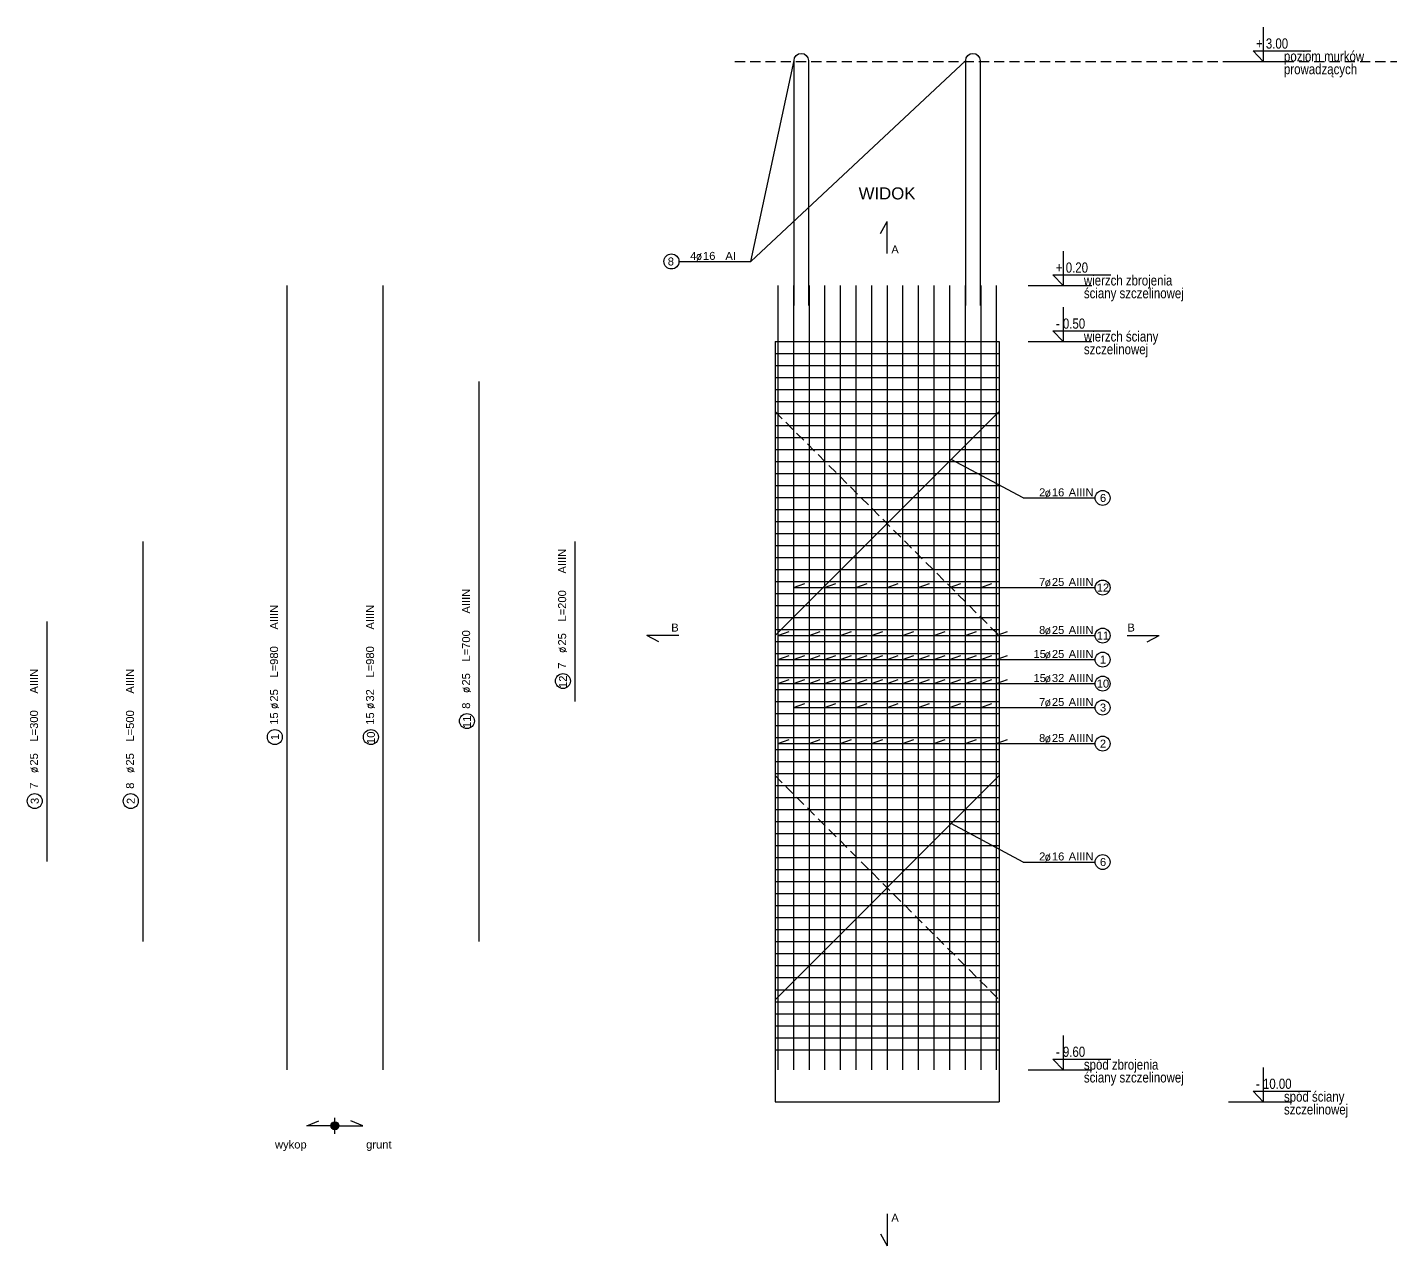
# Model space of a CAD drawing. Extents: x -5033 to 9347, y -16423 to -2430.
# Drawn here: x 6026 to 7729, y -14473 to -12950 of the extents above; entities that cross this region are included whole.
import ezdxf
from ezdxf.enums import TextEntityAlignment as Align

# ---------------------------------------------------------------- set-up
doc = ezdxf.new("R2010")
doc.units = 0
doc.header["$MEASUREMENT"] = 0
doc.linetypes.add('DASHED', pattern=[19.05, 12.7, -6.35])
for name, color, linetype in [('__SOL-KOTY_WYSOKOSCIOWE', 4, 'CONTINUOUS'), ('__SOL-OPISY', 4, 'CONTINUOUS'), ('__SOL-PRZERYWANA', 253, 'DASHED'), ('__SOL-WIDOK', 4, 'CONTINUOUS'), ('__SOL-ZBROJENIE', 3, 'CONTINUOUS')]:
    doc.layers.add(name, color=color, linetype=linetype)
doc.styles.add('ARIAL', font='arial.ttf', dxfattribs={"height": 2.5})
doc.styles.add('SIMPLEX', font='SIMPLEX.SHX', dxfattribs={"width": 0.8})
doc.styles.get("Standard").update_dxf_attribs({"font": 'arial.ttf'})

# ---------------------------------------------------------------- blocks, each defined once
blk = doc.blocks.new('OPIS_PRET_BEZ_LINII')
at = {"layer": '__SOL-OPISY'}
blk.add_circle((25.7, 0), 9.36, dxfattribs=at)
at = {"layer": '__SOL-OPISY', "style": 'SIMPLEX', "width": 0.9}
blk.add_text(' %%c ', height=10, dxfattribs=at).set_placement((64.7, -4.8), align=Align.CENTER)
at = {"layer": '__SOL-OPISY', "style": 'ARIAL', "width": 0.8}
blk.add_attdef('NUMER', text='', height=10, dxfattribs=at).set_placement((25.7, 0), align=Align.MIDDLE)
blk.add_attdef('ILOSC', text='', height=10, dxfattribs=at).set_placement((56.9, -5.1), align=Align.RIGHT)
for tag, p in [('SREDNICA', (71, -5.1)), ('DLUGOSC', (95.1, -5.2)), ('STAL', (144.7, -5.2))]:
    blk.add_attdef(tag, p, '', height=10, dxfattribs=at)
blk = doc.blocks.new('OPIS_PRAWY')
at = {"layer": '__SOL-OPISY'}
blk.add_line((0, 0), (90, 0), dxfattribs=at)
blk.add_circle((99.4, 0), 9.36, dxfattribs=at)
at = {"layer": '__SOL-OPISY', "style": 'SIMPLEX', "width": 0.9}
blk.add_text(' %%c ', height=10, dxfattribs=at).set_placement((20.9, 0.5))
at = {"layer": '__SOL-OPISY', "style": 'ARIAL', "width": 0.8}
blk.add_attdef('ILOSC', text='', height=10, dxfattribs=at).set_placement((27.1, 0.1), align=Align.RIGHT)
for tag, p in [('SREDNICA', (35.4, 0.1)), ('STAL', (58.4, 0.5))]:
    blk.add_attdef(tag, p, '', height=10, dxfattribs=at)
for tag, p in [('NUMER', (99.4, 0)), ('DLUGOSC', (52.8, -6.1))]:
    blk.add_attdef(tag, text='', height=10, dxfattribs=at).set_placement(p, align=Align.MIDDLE)
blk = doc.blocks.new('OPIS_LEWY')
at = {"layer": '__SOL-OPISY'}
blk.add_line((-90, 0), (0, 0), dxfattribs=at)
blk.add_circle((-99.4, 0), 9.36, dxfattribs=at)
at = {"layer": '__SOL-OPISY', "style": 'SIMPLEX', "width": 0.9}
blk.add_text(' %%c ', height=10, dxfattribs=at).set_placement((-75, 0.5))
at = {"layer": '__SOL-OPISY', "style": 'ARIAL', "width": 0.8}
for tag, p in [('NUMER', (-99.4, 0)), ('DLUGOSC', (-58.9, -6.6))]:
    blk.add_attdef(tag, text='', height=10, dxfattribs=at).set_placement(p, align=Align.MIDDLE)
blk.add_attdef('ILOSC', text='', height=10, dxfattribs=at).set_placement((-74, 0.1), align=Align.RIGHT)
for tag, p in [('SREDNICA', (-65.8, 0.1)), ('STAL', (-42.7, 0.3))]:
    blk.add_attdef(tag, p, '', height=10, dxfattribs=at)
blk = doc.blocks.new('KOTA')
at = {"layer": '__SOL-KOTY_WYSOKOSCIOWE'}
for p, q in [((0, 33.4), (0, 0)), ((-34, 0), (28, 0)), ((0, 0), (-9.9, 10.4)), ((-9.9, 10.4), (46.5, 10.4))]:
    blk.add_line(p, q, dxfattribs=at)
at = {"layer": '__SOL-KOTY_WYSOKOSCIOWE', "style": 'ARIAL', "width": 0.8}
blk.add_attdef('RZEDNA', (500.5, 15.9), '', height=10.4, dxfattribs=at)

msp = doc.modelspace()

# ---------------------------------------------------------------- hatches: boundary and pattern name
at = {"layer": '__SOL-OPISY'}
msp.add_hatch(color=256, dxfattribs=at).paths.add_polyline_path([(6415, -14323, 1), (6405, -14323, 1)])

# ---------------------------------------------------------------- linework, layer by layer
for p, q in [((6930, -13243), (6983.75, -12992)), ((6930, -13243), (7198.25, -12992)), ((7092, -13208), (7100, -13193)), ((7100, -13233), (7100, -13193)), ((7270, -13538.5), (7180, -13490.5)), ((6983, -13650.5), (6997.1, -13645.4)), ((7022, -13650.5), (7036.1, -13645.4)), ((7061, -13650.5), (7075.1, -13645.4)), ((7100, -13650.5), (7114.1, -13645.4)), ((7139, -13650.5), (7153.1, -13645.4)), ((7178, -13650.5), (7192.1, -13645.4)), ((7217, -13650.5), (7231.1, -13645.4)), ((6983, -13650.5), (7270, -13650.5)), ((6840, -13710.5), (6800, -13710.5)), ((6815, -13718.5), (6800, -13710.5)), ((6963.5, -13710.5), (6977.6, -13705.4)), ((6963.5, -13710.5), (7270, -13710.5)), ((7002.5, -13710.5), (7016.6, -13705.4)), ((7041.5, -13710.5), (7055.6, -13705.4)), ((7080.5, -13710.5), (7094.6, -13705.4)), ((7119.5, -13710.5), (7133.6, -13705.4)), ((7158.5, -13710.5), (7172.6, -13705.4)), ((7197.5, -13710.5), (7211.6, -13705.4)), ((7236.5, -13710.5), (7250.6, -13705.4)), ((7400, -13710.5), (7440, -13710.5)), ((7425, -13718.5), (7440, -13710.5)), ((6963.5, -13740.5), (6977.6, -13735.4)), ((6963.5, -13740.5), (7270, -13740.5)), ((6983, -13740.5), (6997.1, -13735.4)), ((7002.5, -13740.5), (7016.6, -13735.4)), ((7022, -13740.5), (7036.1, -13735.4)), ((7041.5, -13740.5), (7055.6, -13735.4)), ((7061, -13740.5), (7075.1, -13735.4)), ((7080.5, -13740.5), (7094.6, -13735.4)), ((7100, -13740.5), (7114.1, -13735.4)), ((7119.5, -13740.5), (7133.6, -13735.4)), ((7139, -13740.5), (7153.1, -13735.4)), ((7158.5, -13740.5), (7172.6, -13735.4)), ((7178, -13740.5), (7192.1, -13735.4)), ((7197.5, -13740.5), (7211.6, -13735.4)), ((7217, -13740.5), (7231.1, -13735.4)), ((7236.5, -13740.5), (7250.6, -13735.4)), ((6963.5, -13770.5), (6977.6, -13765.4)), ((6983, -13770.5), (6997.1, -13765.4)), ((7002.5, -13770.5), (7016.6, -13765.4)), ((7022, -13770.5), (7036.1, -13765.4)), ((7041.5, -13770.5), (7055.6, -13765.4)), ((7061, -13770.5), (7075.1, -13765.4)), ((7080.5, -13770.5), (7094.6, -13765.4)), ((7100, -13770.5), (7114.1, -13765.4)), ((7119.5, -13770.5), (7133.6, -13765.4)), ((7139, -13770.5), (7153.1, -13765.4)), ((7158.5, -13770.5), (7172.6, -13765.4)), ((7178, -13770.5), (7192.1, -13765.4)), ((7197.5, -13770.5), (7211.6, -13765.4)), ((7217, -13770.5), (7231.1, -13765.4)), ((7236.5, -13770.5), (7250.6, -13765.4)), ((6963.5, -13770.5), (7270, -13770.5)), ((6983, -13800.5), (6997.1, -13795.4)), ((7022, -13800.5), (7036.1, -13795.4)), ((7061, -13800.5), (7075.1, -13795.4)), ((7100, -13800.5), (7114.1, -13795.4)), ((7139, -13800.5), (7153.1, -13795.4)), ((7178, -13800.5), (7192.1, -13795.4)), ((7217, -13800.5), (7231.1, -13795.4)), ((6983, -13800.5), (7270, -13800.5)), ((6963.5, -13845.5), (6977.6, -13840.4)), ((6963.5, -13845.5), (7270, -13845.5)), ((7002.5, -13845.5), (7016.6, -13840.4)), ((7041.5, -13845.5), (7055.6, -13840.4)), ((7080.5, -13845.5), (7094.6, -13840.4)), ((7119.5, -13845.5), (7133.6, -13840.4)), ((7158.5, -13845.5), (7172.6, -13840.4)), ((7197.5, -13845.5), (7211.6, -13840.4)), ((7236.5, -13845.5), (7250.6, -13840.4)), ((7270, -13993.5), (7180, -13945.5)), ((6375, -14323), (6390, -14317)), ((6410, -14323), (6375, -14323)), ((6410, -14333), (6410, -14313)), ((6410, -14323), (6445, -14323)), ((6445, -14323), (6430, -14317)), ((7100, -14433), (7100, -14473)), ((7092, -14458), (7100, -14473))]:
    msp.add_line(p, q, dxfattribs=at)
msp.add_circle((6410, -14323), 5, dxfattribs=at)
at = {"layer": '__SOL-PRZERYWANA'}
msp.add_line((6910, -12993), (8260, -12993), dxfattribs=at)
for points in [[(6960, -13410.5), (6960, -13430.5), (7240, -13710.5), (7240, -13730.5)], [(6960, -13865.5), (6960, -13885.5), (7240, -14165.5), (7240, -14185.5)]]:
    msp.add_lwpolyline(points, dxfattribs=at)
at = {"layer": '__SOL-WIDOK'}
for p, q in [((6960, -13343), (6960, -14293)), ((6960, -13343), (7240, -13343)), ((7240, -13343), (7240, -14293)), ((6960, -14293), (7240, -14293))]:
    msp.add_line(p, q, dxfattribs=at)
at = {"layer": '__SOL-ZBROJENIE'}
for p, q in [((6350, -13273), (6350, -14253)), ((6470, -13273), (6470, -14253)), ((6963.5, -13273), (6963.5, -14253)), ((6983, -13273), (6983, -14253)), ((7002.5, -13273), (7002.5, -14253)), ((7022, -13273), (7022, -14253)), ((7041.5, -13273), (7041.5, -14253)), ((7061, -13273), (7061, -14253)), ((7080.5, -13273), (7080.5, -14253)), ((7100, -13273), (7100, -14253)), ((7119.5, -13273), (7119.5, -14253)), ((7139, -13273), (7139, -14253)), ((7158.5, -13273), (7158.5, -14253)), ((7178, -13273), (7178, -14253)), ((7197.5, -13273), (7197.5, -14253)), ((7217, -13273), (7217, -14253)), ((7236.5, -13273), (7236.5, -14253)), ((6960, -13358), (7240, -13358)), ((6960, -13373), (7240, -13373)), ((6960, -13388), (7240, -13388)), ((6590, -13393), (6590, -14093)), ((6960, -13403), (7240, -13403)), ((6960, -13418), (7240, -13418)), ((6960, -13433), (7240, -13433)), ((6960, -13448), (7240, -13448)), ((6960, -13463), (7240, -13463)), ((6960, -13478), (7240, -13478)), ((6960, -13493), (7240, -13493)), ((6960, -13508), (7240, -13508)), ((6960, -13523), (7240, -13523)), ((6960, -13538), (7240, -13538)), ((6960, -13553), (7240, -13553)), ((6960, -13568), (7240, -13568)), ((6170, -13593), (6170, -14093)), ((6710, -13593), (6710, -13793)), ((6960, -13583), (7240, -13583)), ((6960, -13598), (7240, -13598)), ((6960, -13613), (7240, -13613)), ((6960, -13628), (7240, -13628)), ((6960, -13643), (7240, -13643)), ((6960, -13658), (7240, -13658)), ((6960, -13673), (7240, -13673)), ((6050, -13693), (6050, -13993)), ((6960, -13688), (7240, -13688)), ((6960, -13703), (7240, -13703)), ((6960, -13718), (7240, -13718)), ((6960, -13733), (7240, -13733)), ((6960, -13748), (7240, -13748)), ((6960, -13763), (7240, -13763)), ((6960, -13778), (7240, -13778)), ((6960, -13793), (7240, -13793)), ((6960, -13808), (7240, -13808)), ((6960, -13823), (7240, -13823)), ((6960, -13838), (7240, -13838)), ((6960, -13853), (7240, -13853)), ((6960, -13868), (7240, -13868)), ((6960, -13883), (7240, -13883)), ((6960, -13898), (7240, -13898)), ((6960, -13913), (7240, -13913)), ((6960, -13928), (7240, -13928)), ((6960, -13943), (7240, -13943)), ((6960, -13958), (7240, -13958)), ((6960, -13973), (7240, -13973)), ((6960, -13988), (7240, -13988)), ((6960, -14003), (7240, -14003)), ((6960, -14018), (7240, -14018)), ((6960, -14033), (7240, -14033)), ((6960, -14048), (7240, -14048)), ((6960, -14063), (7240, -14063)), ((6960, -14078), (7240, -14078)), ((6960, -14093), (7240, -14093)), ((6960, -14108), (7240, -14108)), ((6960, -14123), (7240, -14123)), ((6960, -14138), (7240, -14138)), ((6960, -14153), (7240, -14153)), ((6960, -14168), (7240, -14168)), ((6960, -14183), (7240, -14183)), ((6960, -14198), (7240, -14198)), ((6960, -14213), (7240, -14213)), ((6960, -14228), (7240, -14228))]:
    msp.add_line(p, q, dxfattribs=at)
for points in [[(6983.75, -13297.9), (6983.75, -12992, -1), (7001.75, -12992), (7001.75, -13297.9)], [(7198.25, -13297.9), (7198.25, -12992, -1), (7216.25, -12992), (7216.25, -13297.9)]]:
    msp.add_lwpolyline(points, format="xyb", dxfattribs=at)
for points in [[(7240, -13410.5), (7240, -13430.5), (6960, -13710.5), (6960, -13730.5)], [(7240, -13865.5), (7240, -13885.5), (6960, -14165.5), (6960, -14185.5)]]:
    msp.add_lwpolyline(points, dxfattribs=at)

# ---------------------------------------------------------------- block references
at = {"layer": '__SOL-KOTY_WYSOKOSCIOWE'}
ref = msp.add_blockref('KOTA', (7570, -12993), dxfattribs=dict(at, xscale=1.28, yscale=1.28, zscale=1.28))
ref.add_attrib('RZEDNA', '+ 3.00', (7561, -12977), dxfattribs={"height": 12.8, "style": 'ARIAL', "width": 0.8})
ref.add_attrib('OPIS1', 'poziom murków', (7596, -12993), dxfattribs={"height": 12.8, "style": 'ARIAL', "width": 0.8})
ref.add_attrib('OPIS2', 'prowadzących', (7596, -13009), dxfattribs={"height": 12.8, "style": 'ARIAL', "width": 0.8})
ref = msp.add_blockref('KOTA', (7320, -13273), dxfattribs=dict(at, xscale=1.28, yscale=1.28, zscale=1.28))
ref.add_attrib('RZEDNA', '+ 0.20', (7311, -13257), dxfattribs={"height": 12.8, "style": 'ARIAL', "width": 0.8})
ref.add_attrib('OPIS1', 'wierzch zbrojenia', (7346, -13273), dxfattribs={"height": 12.8, "style": 'ARIAL', "width": 0.8})
ref.add_attrib('OPIS2', 'ściany szczelinowej', (7346, -13289), dxfattribs={"height": 12.8, "style": 'ARIAL', "width": 0.8})
ref = msp.add_blockref('KOTA', (7320, -13343), dxfattribs=dict(at, xscale=1.28, yscale=1.28, zscale=1.28))
ref.add_attrib('RZEDNA', '- 0.50', (7311, -13327), dxfattribs={"height": 12.8, "style": 'ARIAL', "width": 0.8})
ref.add_attrib('OPIS1', 'wierzch ściany', (7346, -13343), dxfattribs={"height": 12.8, "style": 'ARIAL', "width": 0.8})
ref.add_attrib('OPIS2', 'szczelinowej', (7346, -13359), dxfattribs={"height": 12.8, "style": 'ARIAL', "width": 0.8})
ref = msp.add_blockref('KOTA', (7320, -14253), dxfattribs=dict(at, xscale=1.28, yscale=1.28, zscale=1.28))
ref.add_attrib('RZEDNA', '- 9.60', (7311, -14237), dxfattribs={"height": 12.8, "style": 'ARIAL', "width": 0.8})
ref.add_attrib('OPIS1', 'spód zbrojenia', (7346, -14253), dxfattribs={"height": 12.8, "style": 'ARIAL', "width": 0.8})
ref.add_attrib('OPIS2', 'ściany szczelinowej', (7346, -14269), dxfattribs={"height": 12.8, "style": 'ARIAL', "width": 0.8})
ref = msp.add_blockref('KOTA', (7570, -14293), dxfattribs=dict(at, xscale=1.28, yscale=1.28, zscale=1.28))
ref.add_attrib('RZEDNA', '- 10.00', (7561, -14277), dxfattribs={"height": 12.8, "style": 'ARIAL', "width": 0.8})
ref.add_attrib('OPIS1', 'spód ściany', (7596, -14293), dxfattribs={"height": 12.8, "style": 'ARIAL', "width": 0.8})
ref.add_attrib('OPIS2', 'szczelinowej', (7596, -14309), dxfattribs={"height": 12.8, "style": 'ARIAL', "width": 0.8})
at = {"layer": '__SOL-OPISY'}
ref = msp.add_blockref('OPIS_LEWY', (6930, -13243), dxfattribs=at)
ref.add_attrib('ILOSC', '4', (6854, -13241), dxfattribs={"height": 10, "style": 'ARIAL'})
ref.add_attrib('SREDNICA', '16', (6870, -13241), dxfattribs={"height": 10, "style": 'ARIAL'})
ref.add_attrib('STAL', 'AI', (6898, -13241), dxfattribs={"height": 10, "style": 'ARIAL'})
ref.add_attrib('NUMER', '8', (6826, -13248), dxfattribs={"height": 10, "style": 'ARIAL'})
ref = msp.add_blockref('OPIS_PRAWY', (7270, -13538.5), dxfattribs=at)
ref.add_attrib('ILOSC', '2', (7290, -13536.5), dxfattribs={"height": 10, "style": 'ARIAL'})
ref.add_attrib('SREDNICA', '16', (7306, -13536.5), dxfattribs={"height": 10, "style": 'ARIAL'})
ref.add_attrib('STAL', 'AIIIN', (7327, -13536.5), dxfattribs={"height": 10, "style": 'ARIAL'})
ref.add_attrib('NUMER', '6', (7366, -13543.5), dxfattribs={"height": 10, "style": 'ARIAL'})
ref = msp.add_blockref('OPIS_PRET_BEZ_LINII', (6695, -13793), dxfattribs=dict(at, rotation=90))
ref.add_attrib('NUMER', '12', (6700, -13776), dxfattribs={"height": 10, "rotation": 90, "style": 'ARIAL'})
ref.add_attrib('ILOSC', '7', (6699, -13752), dxfattribs={"height": 10, "rotation": 90, "style": 'ARIAL'})
ref.add_attrib('SREDNICA', '25', (6699, -13723), dxfattribs={"height": 10, "rotation": 90, "style": 'ARIAL'})
ref.add_attrib('DLUGOSC', 'L=200', (6699, -13693), dxfattribs={"height": 10, "rotation": 90, "style": 'ARIAL'})
ref.add_attrib('STAL', 'AIIIN', (6699, -13633), dxfattribs={"height": 10, "rotation": 90, "style": 'ARIAL'})
ref = msp.add_blockref('OPIS_PRAWY', (7270, -13650.5), dxfattribs=at)
ref.add_attrib('ILOSC', '7', (7290, -13648.5), dxfattribs={"height": 10, "style": 'ARIAL'})
ref.add_attrib('SREDNICA', '25', (7306, -13648.5), dxfattribs={"height": 10, "style": 'ARIAL'})
ref.add_attrib('STAL', 'AIIIN', (7327, -13648.5), dxfattribs={"height": 10, "style": 'ARIAL'})
ref.add_attrib('NUMER', '12', (7362, -13655.5), dxfattribs={"height": 10, "style": 'ARIAL'})
ref = msp.add_blockref('OPIS_PRET_BEZ_LINII', (6575, -13843), dxfattribs=dict(at, rotation=90))
ref.add_attrib('NUMER', '11', (6580, -13826), dxfattribs={"height": 10, "rotation": 90, "style": 'ARIAL'})
ref.add_attrib('ILOSC', '8', (6579, -13802), dxfattribs={"height": 10, "rotation": 90, "style": 'ARIAL'})
ref.add_attrib('SREDNICA', '25', (6579, -13773), dxfattribs={"height": 10, "rotation": 90, "style": 'ARIAL'})
ref.add_attrib('DLUGOSC', 'L=700', (6579, -13743), dxfattribs={"height": 10, "rotation": 90, "style": 'ARIAL'})
ref.add_attrib('STAL', 'AIIIN', (6579, -13683), dxfattribs={"height": 10, "rotation": 90, "style": 'ARIAL'})
ref = msp.add_blockref('OPIS_PRET_BEZ_LINII', (6335, -13863), dxfattribs=dict(at, rotation=90))
ref.add_attrib('NUMER', '1', (6340, -13841), dxfattribs={"height": 10, "rotation": 90, "style": 'ARIAL'})
ref.add_attrib('ILOSC', '15', (6339, -13822), dxfattribs={"height": 10, "rotation": 90, "style": 'ARIAL'})
ref.add_attrib('SREDNICA', '25', (6339, -13793), dxfattribs={"height": 10, "rotation": 90, "style": 'ARIAL'})
ref.add_attrib('DLUGOSC', 'L=980', (6339, -13763), dxfattribs={"height": 10, "rotation": 90, "style": 'ARIAL'})
ref.add_attrib('STAL', 'AIIIN', (6339, -13703), dxfattribs={"height": 10, "rotation": 90, "style": 'ARIAL'})
ref = msp.add_blockref('OPIS_PRET_BEZ_LINII', (6455, -13863), dxfattribs=dict(at, rotation=90))
ref.add_attrib('NUMER', '10', (6460, -13846), dxfattribs={"height": 10, "rotation": 90, "style": 'ARIAL'})
ref.add_attrib('ILOSC', '15', (6459, -13822), dxfattribs={"height": 10, "rotation": 90, "style": 'ARIAL'})
ref.add_attrib('SREDNICA', '32', (6459, -13793), dxfattribs={"height": 10, "rotation": 90, "style": 'ARIAL'})
ref.add_attrib('DLUGOSC', 'L=980', (6459, -13763), dxfattribs={"height": 10, "rotation": 90, "style": 'ARIAL'})
ref.add_attrib('STAL', 'AIIIN', (6459, -13703), dxfattribs={"height": 10, "rotation": 90, "style": 'ARIAL'})
ref = msp.add_blockref('OPIS_PRAWY', (7270, -13710.5), dxfattribs=at)
ref.add_attrib('ILOSC', '8', (7290, -13708.5), dxfattribs={"height": 10, "style": 'ARIAL'})
ref.add_attrib('SREDNICA', '25', (7306, -13708.5), dxfattribs={"height": 10, "style": 'ARIAL'})
ref.add_attrib('STAL', 'AIIIN', (7327, -13708.5), dxfattribs={"height": 10, "style": 'ARIAL'})
ref.add_attrib('NUMER', '11', (7362, -13715.5), dxfattribs={"height": 10, "style": 'ARIAL'})
ref = msp.add_blockref('OPIS_PRAWY', (7270, -13740.5), dxfattribs=at)
ref.add_attrib('ILOSC', '15', (7283, -13738.5), dxfattribs={"height": 10, "style": 'ARIAL'})
ref.add_attrib('SREDNICA', '25', (7306, -13738.5), dxfattribs={"height": 10, "style": 'ARIAL'})
ref.add_attrib('STAL', 'AIIIN', (7327, -13738.5), dxfattribs={"height": 10, "style": 'ARIAL'})
ref.add_attrib('NUMER', '1', (7366, -13745.5), dxfattribs={"height": 10, "style": 'ARIAL'})
ref = msp.add_blockref('OPIS_PRET_BEZ_LINII', (6035, -13943), dxfattribs=dict(at, rotation=90))
ref.add_attrib('NUMER', '3', (6040, -13921), dxfattribs={"height": 10, "rotation": 90, "style": 'ARIAL'})
ref.add_attrib('ILOSC', '7', (6039, -13902), dxfattribs={"height": 10, "rotation": 90, "style": 'ARIAL'})
ref.add_attrib('SREDNICA', '25', (6039, -13873), dxfattribs={"height": 10, "rotation": 90, "style": 'ARIAL'})
ref.add_attrib('DLUGOSC', 'L=300', (6039, -13843), dxfattribs={"height": 10, "rotation": 90, "style": 'ARIAL'})
ref.add_attrib('STAL', 'AIIIN', (6039, -13783), dxfattribs={"height": 10, "rotation": 90, "style": 'ARIAL'})
ref = msp.add_blockref('OPIS_PRET_BEZ_LINII', (6155, -13943), dxfattribs=dict(at, rotation=90))
ref.add_attrib('NUMER', '2', (6160, -13921), dxfattribs={"height": 10, "rotation": 90, "style": 'ARIAL'})
ref.add_attrib('ILOSC', '8', (6159, -13902), dxfattribs={"height": 10, "rotation": 90, "style": 'ARIAL'})
ref.add_attrib('SREDNICA', '25', (6159, -13873), dxfattribs={"height": 10, "rotation": 90, "style": 'ARIAL'})
ref.add_attrib('DLUGOSC', 'L=500', (6159, -13843), dxfattribs={"height": 10, "rotation": 90, "style": 'ARIAL'})
ref.add_attrib('STAL', 'AIIIN', (6159, -13783), dxfattribs={"height": 10, "rotation": 90, "style": 'ARIAL'})
ref = msp.add_blockref('OPIS_PRAWY', (7270, -13770.5), dxfattribs=at)
ref.add_attrib('ILOSC', '15', (7283, -13768.5), dxfattribs={"height": 10, "style": 'ARIAL'})
ref.add_attrib('SREDNICA', '32', (7306, -13768.5), dxfattribs={"height": 10, "style": 'ARIAL'})
ref.add_attrib('STAL', 'AIIIN', (7327, -13768.5), dxfattribs={"height": 10, "style": 'ARIAL'})
ref.add_attrib('NUMER', '10', (7362, -13775.5), dxfattribs={"height": 10, "style": 'ARIAL'})
ref = msp.add_blockref('OPIS_PRAWY', (7270, -13800.5), dxfattribs=at)
ref.add_attrib('ILOSC', '7', (7290, -13798.5), dxfattribs={"height": 10, "style": 'ARIAL'})
ref.add_attrib('SREDNICA', '25', (7306, -13798.5), dxfattribs={"height": 10, "style": 'ARIAL'})
ref.add_attrib('STAL', 'AIIIN', (7327, -13798.5), dxfattribs={"height": 10, "style": 'ARIAL'})
ref.add_attrib('NUMER', '3', (7366, -13805.5), dxfattribs={"height": 10, "style": 'ARIAL'})
ref = msp.add_blockref('OPIS_PRAWY', (7270, -13845.5), dxfattribs=at)
ref.add_attrib('ILOSC', '8', (7290, -13843.5), dxfattribs={"height": 10, "style": 'ARIAL'})
ref.add_attrib('SREDNICA', '25', (7306, -13843.5), dxfattribs={"height": 10, "style": 'ARIAL'})
ref.add_attrib('STAL', 'AIIIN', (7327, -13843.5), dxfattribs={"height": 10, "style": 'ARIAL'})
ref.add_attrib('NUMER', '2', (7366, -13850.5), dxfattribs={"height": 10, "style": 'ARIAL'})
ref = msp.add_blockref('OPIS_PRAWY', (7270, -13993.5), dxfattribs=at)
ref.add_attrib('ILOSC', '2', (7290, -13991.5), dxfattribs={"height": 10, "style": 'ARIAL'})
ref.add_attrib('SREDNICA', '16', (7306, -13991.5), dxfattribs={"height": 10, "style": 'ARIAL'})
ref.add_attrib('STAL', 'AIIIN', (7327, -13991.5), dxfattribs={"height": 10, "style": 'ARIAL'})
ref.add_attrib('NUMER', '6', (7366, -13998.5), dxfattribs={"height": 10, "style": 'ARIAL'})

# ---------------------------------------------------------------- texts
at = {"layer": '__SOL-OPISY', "width": 2500, "attachment_point": 5}
for s, insert, char_height in [('\\P\\PWIDOK\\P', (7100, -13133), 15), ('A\\P', (7110, -13228), 10), ('B\\P', (6835, -13700.5), 10), ('B\\P', (7405, -13700.5), 10), ('wykop\\P', (6355, -14348), 10), ('grunt\\P', (6465, -14348), 10), ('A\\P', (7110, -14438), 10)]:
    msp.add_mtext(s, dxfattribs=dict(at, insert=insert, char_height=char_height))

doc.saveas('drawing.dxf')
